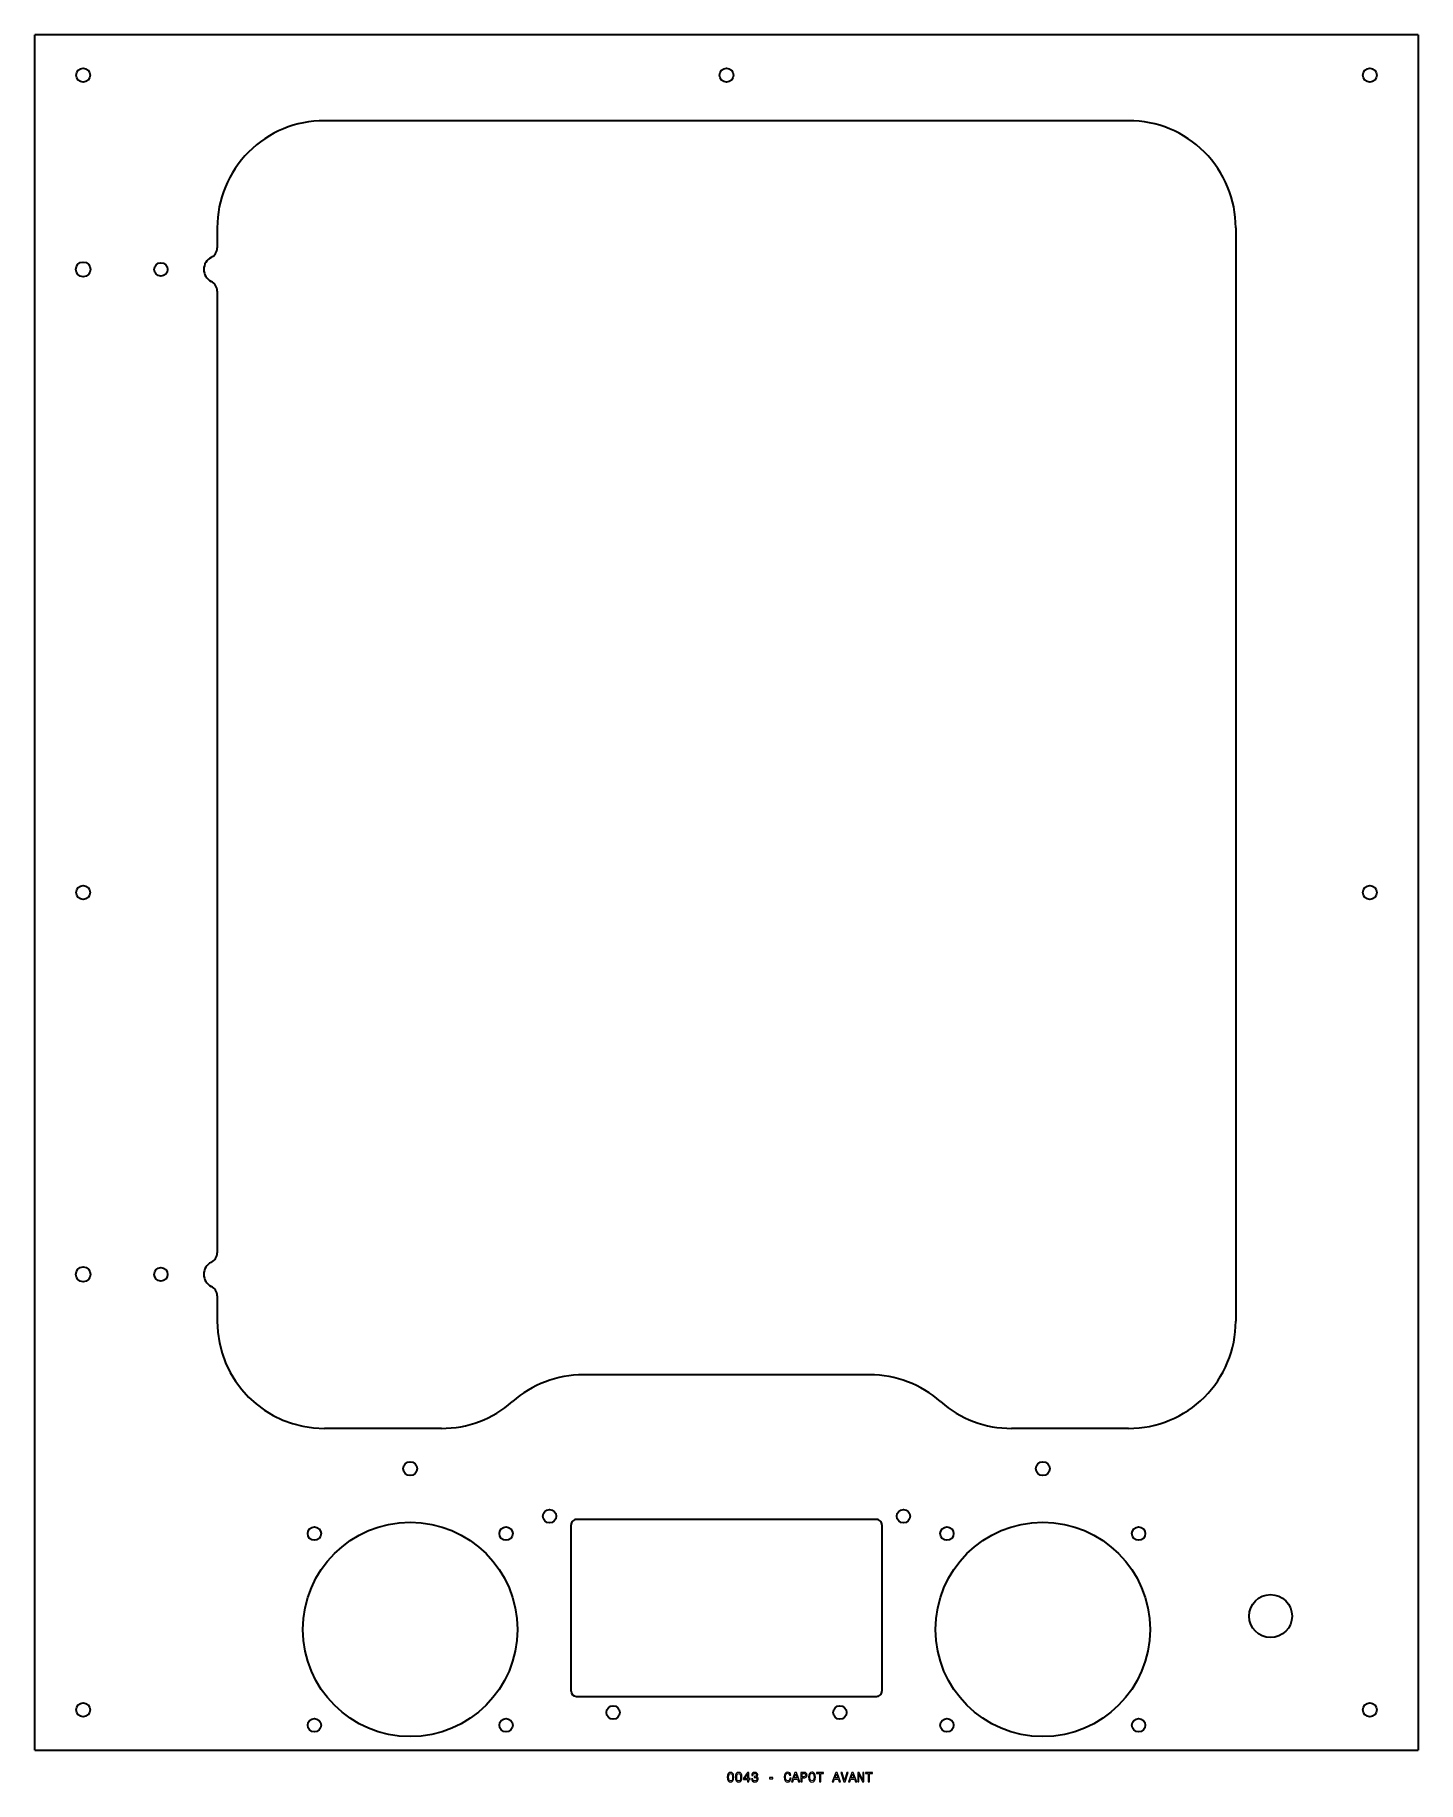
# Model space of a CAD drawing. Extents: x 336 to 852, y 89 to 740.
import ezdxf

# ---------------------------------------------------------------- set-up
doc = ezdxf.new("R2010")
doc.units = 0

msp = doc.modelspace()

# ---------------------------------------------------------------- linework, layer by layer
at = {"color": 7, "lineweight": 35}
for p, q in [((336.5, 100.5), (336.5, 740.5)), ((852.5, 740.5), (336.5, 740.5)), ((852.5, 740.5), (852.5, 100.5)), ((744.5, 708.5), (444.5, 708.5)), ((784.5, 668.5), (784.5, 260.5)), ((404.5, 644.937744), (404.5, 286.062256)), ((647.931458, 240.5), (541.068542, 240.5)), ((488.153503, 220.5), (444.5, 220.5)), ((744.5, 220.5), (700.846497, 220.5)), ((536.5, 122.5), (536.5, 184.5)), ((650.5, 186.5), (538.5, 186.5)), ((652.5, 184.5), (652.5, 122.5)), ((538.5, 120.5), (650.5, 120.5)), ((336.5, 100.5), (852.5, 100.5))]:
    msp.add_line(p, q, dxfattribs=at)
at = {"color": 7, "lineweight": 35, "ltscale": 0.185944}
msp.add_line((404.5, 668.5), (404.5, 661.062256), dxfattribs=at)
at = {"color": 7, "lineweight": 35, "ltscale": 0.235944}
msp.add_line((404.5, 269.937744), (404.5, 260.5), dxfattribs=at)
at = {"color": 7, "lineweight": 13}
for points in [[(594.802612, 90.353027), (594.878235, 89.561241), (595.115295, 88.996399), (595.49353, 88.653458), (596.018005, 88.542503), (596.537476, 88.653458), (596.91571, 88.996399), (597.147705, 89.561241), (597.228394, 90.353027), (597.147705, 91.139771), (597.05188, 91.452446), (596.91571, 91.709656), (596.537476, 92.052597), (596.018005, 92.168587), (595.49353, 92.052597), (595.115295, 91.704613), (594.878235, 91.139771)], [(595.286743, 90.353027), (595.327087, 90.963257), (595.453186, 91.402016), (595.680115, 91.659225), (596.018005, 91.75), (596.350891, 91.659225), (596.57782, 91.402016), (596.703918, 90.963257), (596.744263, 90.353027), (596.703918, 89.737755), (596.57782, 89.298988), (596.350891, 89.041786), (596.018005, 88.956055), (595.680115, 89.041786), (595.453186, 89.298988), (595.327087, 89.737755)], [(597.838623, 90.353027), (597.914246, 89.561241), (598.151306, 88.996399), (598.529541, 88.653458), (599.054016, 88.542503), (599.573486, 88.653458), (599.951721, 88.996399), (600.183716, 89.561241), (600.264404, 90.353027), (600.183716, 91.139771), (600.087891, 91.452446), (599.951721, 91.709656), (599.573486, 92.052597), (599.054016, 92.168587), (598.529541, 92.052597), (598.151306, 91.704613), (597.914246, 91.139771)], [(598.322754, 90.353027), (598.363098, 90.963257), (598.489197, 91.402016), (598.716125, 91.659225), (599.054016, 91.75), (599.386902, 91.659225), (599.613831, 91.402016), (599.739929, 90.963257), (599.780273, 90.353027), (599.739929, 89.737755), (599.613831, 89.298988), (599.386902, 89.041786), (599.054016, 88.956055), (598.716125, 89.041786), (598.489197, 89.298988), (598.363098, 89.737755)], [(602.367432, 88.643372), (602.82135, 88.643372), (602.82135, 89.510803), (603.320618, 89.510803), (603.320618, 89.914268), (602.82135, 89.914268), (602.82135, 92.067726), (602.362366, 92.067726), (600.829224, 89.954613), (600.829224, 89.510803), (602.367432, 89.510803)], [(601.252869, 89.914268), (602.367432, 91.482712), (602.367432, 89.914268)], [(603.855164, 89.742798), (603.855164, 89.707489), (603.935852, 89.223343), (604.172913, 88.860229), (604.546082, 88.628242), (605.040344, 88.542503), (605.564819, 88.628242), (605.958191, 88.850143), (606.210388, 89.203171), (606.301147, 89.657059), (606.260803, 89.954613), (606.149841, 90.196686), (605.968323, 90.383286), (605.726196, 90.519455), (606.054016, 90.791786), (606.170044, 91.225502), (606.09436, 91.618874), (605.877502, 91.916428), (605.524475, 92.103027), (605.040344, 92.168587), (604.586426, 92.087898), (604.238464, 91.865997), (604.011536, 91.51297), (603.935852, 91.043945), (603.935852, 91.008644), (604.384705, 91.008644), (604.425049, 91.331413), (604.556213, 91.5634), (604.768005, 91.704613), (605.065552, 91.755043), (605.32782, 91.714699), (605.51947, 91.608788), (605.635437, 91.437317), (605.680847, 91.20533), (605.635437, 90.958214), (605.514404, 90.791786), (605.302612, 90.690926), (605.015137, 90.66066), (604.81842, 90.665703), (604.81842, 90.267288), (605.065552, 90.277374), (605.383301, 90.231987), (605.6203, 90.110954), (605.761536, 89.914268), (605.811951, 89.657059), (605.75647, 89.364555), (605.610229, 89.147697), (605.378235, 89.011528), (605.070618, 88.966141), (604.752869, 89.016571), (604.520874, 89.16787), (604.374634, 89.409943), (604.319153, 89.742798)], [(618.087158, 89.944527), (617.986328, 89.520897), (617.819885, 89.2183), (617.587891, 89.0317), (617.315552, 88.971184), (616.987732, 89.061958), (616.73053, 89.334297), (616.559082, 89.778099), (616.503601, 90.393372), (616.559082, 91.003601), (616.725525, 91.452446), (616.982727, 91.724785), (617.315552, 91.820602), (617.557617, 91.770172), (617.764404, 91.62896), (617.925781, 91.402016), (618.036743, 91.08934), (618.515869, 91.08934), (618.364563, 91.568443), (618.102295, 91.931557), (617.744263, 92.158501), (617.315552, 92.239197), (616.781006, 92.113113), (616.372498, 91.760086), (616.110229, 91.180115), (616.01947, 90.393372), (616.110229, 89.606628), (616.372498, 89.026657), (616.781006, 88.668587), (617.315552, 88.547554), (617.784607, 88.643372), (618.162842, 88.91066), (618.430115, 89.349426), (618.57135, 89.944527)], [(618.773071, 88.643372), (619.237061, 88.643372), (619.605164, 89.672188), (621.002136, 89.672188), (621.3703, 88.643372), (621.84436, 88.643372), (620.563416, 92.148415), (620.049011, 92.148415)], [(619.766602, 90.100861), (620.306213, 91.644089), (620.845825, 90.100861)], [(622.278076, 88.643372), (622.742065, 88.643372), (622.742065, 90.12104), (623.25647, 90.12104), (623.77594, 90.146255), (624.189453, 90.322769), (624.456787, 90.665703), (624.547546, 91.134727), (624.476929, 91.568443), (624.275208, 91.886169), (623.942383, 92.077812), (623.488464, 92.143372), (622.278076, 92.143372)], [(623.362366, 91.714699), (623.664978, 91.684441), (623.886902, 91.588615), (624.018005, 91.412102), (624.063416, 91.134727), (624.012939, 90.842216), (623.876831, 90.665703), (623.644836, 90.574928), (623.327087, 90.549713), (622.742065, 90.549713), (622.742065, 91.714699)], [(625.082153, 90.393372), (625.172913, 89.606628), (625.435181, 89.026657), (625.843628, 88.668587), (626.378235, 88.547554), (626.907776, 88.668587), (627.32135, 89.026657), (627.578552, 89.606628), (627.674377, 90.393372), (627.578552, 91.175072), (627.46759, 91.492798), (627.32135, 91.755043), (626.907776, 92.113113), (626.65564, 92.203888), (626.378235, 92.239197), (625.838623, 92.113113), (625.430115, 91.760086), (625.172913, 91.180115)], [(625.566284, 90.393372), (625.621765, 91.003601), (625.788208, 91.452446), (626.04541, 91.724785), (626.378235, 91.820602), (626.706055, 91.724785), (626.963257, 91.447403), (627.1297, 90.998558), (627.190186, 90.393372), (627.1297, 89.783142), (626.963257, 89.334297), (626.706055, 89.061958), (626.378235, 88.971184), (626.04541, 89.061958), (625.788208, 89.334297), (625.621765, 89.778099)], [(629.182251, 88.643372), (629.64624, 88.643372), (629.64624, 91.719742), (630.705322, 91.719742), (630.705322, 92.143372), (628.118164, 92.143372), (628.118164, 91.719742), (629.182251, 91.719742)], [(633.953186, 88.643372), (634.417114, 88.643372), (634.785278, 89.672188), (636.182251, 89.672188), (636.550415, 88.643372), (637.024475, 88.643372), (635.74353, 92.148415), (635.229126, 92.148415)], [(634.946655, 90.100861), (635.486328, 91.644089), (636.02594, 90.100861)], [(639.399841, 92.148415), (638.522339, 89.16787), (637.619568, 92.148415), (637.140503, 92.148415), (638.270142, 88.643372), (638.774475, 88.643372), (639.878967, 92.148415)], [(640.025208, 88.643372), (640.489197, 88.643372), (640.857361, 89.672188), (642.254333, 89.672188), (642.622498, 88.643372), (643.096558, 88.643372), (641.815552, 92.148415), (641.301147, 92.148415)], [(641.018738, 90.100861), (641.55835, 91.644089), (642.097961, 90.100861)], [(643.444519, 88.643372), (643.863098, 88.643372), (643.863098, 91.51297), (645.20459, 88.643372), (645.744202, 88.643372), (645.744202, 92.143372), (645.320618, 92.143372), (645.320618, 89.273773), (643.994202, 92.143372), (643.444519, 92.143372)], [(647.398438, 88.643372), (647.862366, 88.643372), (647.862366, 91.719742), (648.921448, 91.719742), (648.921448, 92.143372), (646.33429, 92.143372), (646.33429, 91.719742), (647.398438, 91.719742)], [(610.587891, 89.798271), (611.80835, 89.798271), (611.80835, 90.196686), (610.587891, 90.196686)]]:
    msp.add_lwpolyline(points, close=True, dxfattribs=at)
at = {"color": 7, "lineweight": 35}
for centre, radius in [((354.5, 725.5), 2.6), ((594.5, 725.5), 2.6), ((834.5, 725.5), 2.6), ((354.5, 653), 2.75), ((383.5, 653), 2.5), ((354.5, 420.5), 2.6), ((834.5, 420.5), 2.6), ((354.5, 278), 2.75), ((383.5, 278), 2.5), ((476.5, 205.5), 2.6), ((712.5, 205.5), 2.6), ((528.5, 187.75), 2.5), ((660.5, 187.75), 2.5), ((476.5, 145.5), 40), ((440.75, 181.25), 2.5), ((512.25, 181.25), 2.5), ((712.5, 145.5), 40), ((676.75, 181.25), 2.5), ((748.25, 181.25), 2.5), ((797.5, 150.5), 8), ((354.5, 115.5), 2.6), ((834.5, 115.5), 2.6), ((440.75, 109.75), 2.5), ((512.25, 109.75), 2.5), ((552.200012, 114.5), 2.5), ((636.799988, 114.5), 2.5), ((676.75, 109.75), 2.5), ((748.25, 109.75), 2.5)]:
    msp.add_circle(centre, radius, dxfattribs=at)
for centre, radius, start, end in [((444.5, 668.5), 40, 90.000003, 180.000005), ((744.5, 668.5), 40, 0, 90.000003), ((400.5, 661.062256), 4, 296.387798, 360), ((404.5, 653), 5, 116.387803, 243.612197), ((400.5, 644.937744), 4, 0, 63.612202), ((404.5, 278), 5, 116.387803, 243.612197), ((400.5, 286.062256), 4, 296.387798, 360), ((400.5, 269.937744), 4, 0, 63.612202), ((444.5, 260.5), 40, 180.000005, 269.999997), ((744.5, 260.5), 40, 269.999997, 360), ((541.068542, 200.5), 40, 90.000003, 131.409616), ((647.931458, 200.5), 40, 48.590379, 90.000003), ((488.153503, 260.5), 40, 269.999997, 311.409621), ((700.846497, 260.5), 40, 228.590384, 269.999997), ((538.5, 184.5), 2, 90.000003, 180.000005), ((650.5, 184.5), 2, 0, 90.000003), ((538.5, 122.5), 2, 180.000005, 269.999997), ((650.5, 122.5), 2, 269.999997, 360)]:
    msp.add_arc(centre, radius, start, end, dxfattribs=at)

doc.saveas('drawing.dxf')
